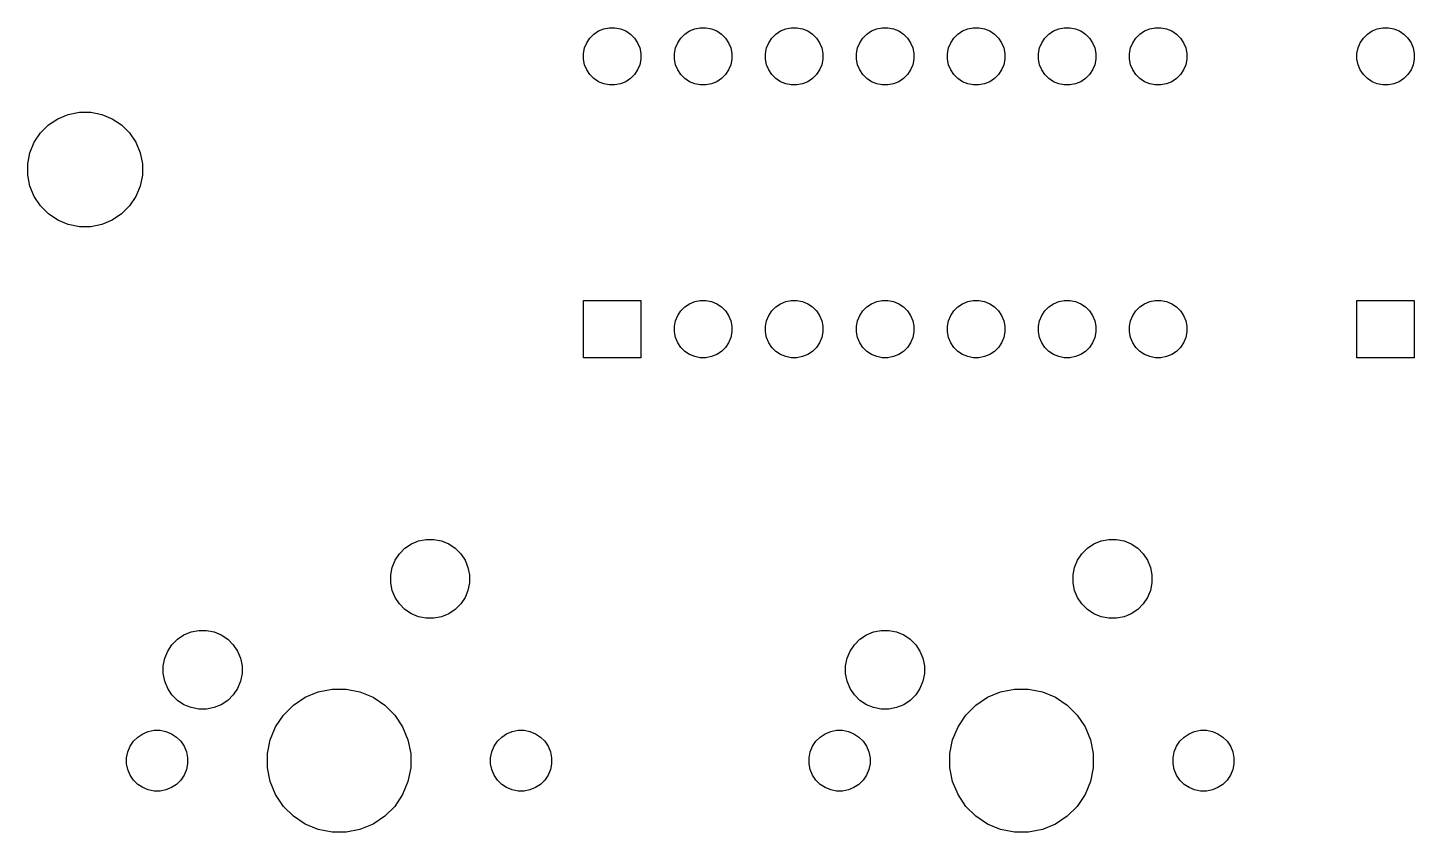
# Model space of a CAD drawing. Extents: x -0.4 to 11, y -4.1 to 0.4.
# Drawn here: x 3.408 to 4.931, y -0.453 to 0.431 of the extents above; entities that cross this region are included whole.
import ezdxf

# ---------------------------------------------------------------- set-up
doc = ezdxf.new("R2010")
doc.units = 0
doc.header["$MEASUREMENT"] = 0
doc.layers.add('BLACK', color=7, linetype='CONTINUOUS')

msp = doc.modelspace()

# ---------------------------------------------------------------- linework, layer by layer
at = {"layer": 'BLACK', "linetype": 'CONTINUOUS'}
for p, q in [((4.02992, 0.424465), (4.03508, 0.427911)), ((4.03508, 0.427911), (4.04081, 0.430286)), ((4.04081, 0.430286), (4.0469, 0.431496)), ((4.0469, 0.431496), (4.0531, 0.431496)), ((4.0531, 0.431496), (4.05919, 0.430286)), ((4.05919, 0.430286), (4.06492, 0.427911)), ((4.06492, 0.427911), (4.07008, 0.424465)), ((4.12992, 0.424465), (4.13508, 0.427911)), ((4.13508, 0.427911), (4.14081, 0.430286)), ((4.14081, 0.430286), (4.1469, 0.431496)), ((4.1469, 0.431496), (4.1531, 0.431496)), ((4.1531, 0.431496), (4.15919, 0.430286)), ((4.15919, 0.430286), (4.16492, 0.427911)), ((4.16492, 0.427911), (4.17008, 0.424465)), ((4.22992, 0.424465), (4.23508, 0.427911)), ((4.23508, 0.427911), (4.24081, 0.430286)), ((4.24081, 0.430286), (4.2469, 0.431496)), ((4.2469, 0.431496), (4.2531, 0.431496)), ((4.2531, 0.431496), (4.25919, 0.430286)), ((4.25919, 0.430286), (4.26492, 0.427911)), ((4.26492, 0.427911), (4.27008, 0.424465)), ((4.32992, 0.424465), (4.33508, 0.427911)), ((4.33508, 0.427911), (4.34081, 0.430286)), ((4.34081, 0.430286), (4.3469, 0.431496)), ((4.3469, 0.431496), (4.3531, 0.431496)), ((4.3531, 0.431496), (4.35919, 0.430286)), ((4.35919, 0.430286), (4.36492, 0.427911)), ((4.36492, 0.427911), (4.37008, 0.424465)), ((4.42992, 0.424465), (4.43508, 0.427911)), ((4.43508, 0.427911), (4.44081, 0.430286)), ((4.44081, 0.430286), (4.4469, 0.431496)), ((4.4469, 0.431496), (4.4531, 0.431496)), ((4.4531, 0.431496), (4.45919, 0.430286)), ((4.45919, 0.430286), (4.46492, 0.427911)), ((4.46492, 0.427911), (4.47008, 0.424465)), ((4.52992, 0.424465), (4.53508, 0.427911)), ((4.53508, 0.427911), (4.54081, 0.430286)), ((4.54081, 0.430286), (4.5469, 0.431496)), ((4.5469, 0.431496), (4.5531, 0.431496)), ((4.5531, 0.431496), (4.55919, 0.430286)), ((4.55919, 0.430286), (4.56492, 0.427911)), ((4.56492, 0.427911), (4.57008, 0.424465)), ((4.62992, 0.424465), (4.63508, 0.427911)), ((4.63508, 0.427911), (4.64081, 0.430286)), ((4.64081, 0.430286), (4.6469, 0.431496)), ((4.6469, 0.431496), (4.6531, 0.431496)), ((4.6531, 0.431496), (4.65919, 0.430286)), ((4.65919, 0.430286), (4.66492, 0.427911)), ((4.66492, 0.427911), (4.67008, 0.424465)), ((4.87992, 0.424465), (4.88508, 0.427911)), ((4.88508, 0.427911), (4.89081, 0.430286)), ((4.89081, 0.430286), (4.8969, 0.431496)), ((4.8969, 0.431496), (4.9031, 0.431496)), ((4.9031, 0.431496), (4.90919, 0.430286)), ((4.90919, 0.430286), (4.91492, 0.427911)), ((4.91492, 0.427911), (4.92008, 0.424465)), ((4.01971, 0.409187), (4.02209, 0.414919)), ((4.02209, 0.414919), (4.02554, 0.420078)), ((4.02554, 0.420078), (4.02992, 0.424465)), ((4.07008, 0.424465), (4.07446, 0.420078)), ((4.07446, 0.420078), (4.07791, 0.414919)), ((4.07791, 0.414919), (4.08029, 0.409187)), ((4.11971, 0.409187), (4.12209, 0.414919)), ((4.12209, 0.414919), (4.12554, 0.420078)), ((4.12554, 0.420078), (4.12992, 0.424465)), ((4.17008, 0.424465), (4.17446, 0.420078)), ((4.17446, 0.420078), (4.17791, 0.414919)), ((4.17791, 0.414919), (4.18029, 0.409187)), ((4.21971, 0.409187), (4.22209, 0.414919)), ((4.22209, 0.414919), (4.22554, 0.420078)), ((4.22554, 0.420078), (4.22992, 0.424465)), ((4.27008, 0.424465), (4.27446, 0.420078)), ((4.27446, 0.420078), (4.27791, 0.414919)), ((4.27791, 0.414919), (4.28029, 0.409187)), ((4.31971, 0.409187), (4.32209, 0.414919)), ((4.32209, 0.414919), (4.32554, 0.420078)), ((4.32554, 0.420078), (4.32992, 0.424465)), ((4.37008, 0.424465), (4.37446, 0.420078)), ((4.37446, 0.420078), (4.37791, 0.414919)), ((4.37791, 0.414919), (4.38029, 0.409187)), ((4.41971, 0.409187), (4.42209, 0.414919)), ((4.42209, 0.414919), (4.42554, 0.420078)), ((4.42554, 0.420078), (4.42992, 0.424465)), ((4.47008, 0.424465), (4.47446, 0.420078)), ((4.47446, 0.420078), (4.47791, 0.414919)), ((4.47791, 0.414919), (4.48029, 0.409187)), ((4.51971, 0.409187), (4.52209, 0.414919)), ((4.52209, 0.414919), (4.52554, 0.420078)), ((4.52554, 0.420078), (4.52992, 0.424465)), ((4.57008, 0.424465), (4.57446, 0.420078)), ((4.57446, 0.420078), (4.57791, 0.414919)), ((4.57791, 0.414919), (4.58029, 0.409187)), ((4.61971, 0.409187), (4.62209, 0.414919)), ((4.62209, 0.414919), (4.62554, 0.420078)), ((4.62554, 0.420078), (4.62992, 0.424465)), ((4.67008, 0.424465), (4.67446, 0.420078)), ((4.67446, 0.420078), (4.67791, 0.414919)), ((4.67791, 0.414919), (4.68029, 0.409187)), ((4.86971, 0.409187), (4.87209, 0.414919)), ((4.87209, 0.414919), (4.87554, 0.420078)), ((4.87554, 0.420078), (4.87992, 0.424465)), ((4.92008, 0.424465), (4.92446, 0.420078)), ((4.92446, 0.420078), (4.92791, 0.414919)), ((4.92791, 0.414919), (4.93029, 0.409187)), ((4.0185, 0.403102), (4.01971, 0.409187)), ((4.0185, 0.396898), (4.0185, 0.403102)), ((4.01971, 0.390813), (4.0185, 0.396898)), ((4.08029, 0.409187), (4.0815, 0.403102)), ((4.0815, 0.396898), (4.08029, 0.390813)), ((4.0815, 0.403102), (4.0815, 0.396898)), ((4.1185, 0.403102), (4.11971, 0.409187)), ((4.1185, 0.396898), (4.1185, 0.403102)), ((4.11971, 0.390813), (4.1185, 0.396898)), ((4.18029, 0.409187), (4.1815, 0.403102)), ((4.1815, 0.396898), (4.18029, 0.390813)), ((4.1815, 0.403102), (4.1815, 0.396898)), ((4.2185, 0.403102), (4.21971, 0.409187)), ((4.2185, 0.396898), (4.2185, 0.403102)), ((4.21971, 0.390813), (4.2185, 0.396898)), ((4.28029, 0.409187), (4.2815, 0.403102)), ((4.2815, 0.396898), (4.28029, 0.390813)), ((4.2815, 0.403102), (4.2815, 0.396898)), ((4.3185, 0.403102), (4.31971, 0.409187)), ((4.3185, 0.396898), (4.3185, 0.403102)), ((4.31971, 0.390813), (4.3185, 0.396898)), ((4.38029, 0.409187), (4.3815, 0.403102)), ((4.3815, 0.396898), (4.38029, 0.390813)), ((4.3815, 0.403102), (4.3815, 0.396898)), ((4.4185, 0.403102), (4.41971, 0.409187)), ((4.4185, 0.396898), (4.4185, 0.403102)), ((4.41971, 0.390813), (4.4185, 0.396898)), ((4.48029, 0.409187), (4.4815, 0.403102)), ((4.4815, 0.396898), (4.48029, 0.390813)), ((4.4815, 0.403102), (4.4815, 0.396898)), ((4.5185, 0.403102), (4.51971, 0.409187)), ((4.5185, 0.396898), (4.5185, 0.403102)), ((4.51971, 0.390813), (4.5185, 0.396898)), ((4.58029, 0.409187), (4.5815, 0.403102)), ((4.5815, 0.396898), (4.58029, 0.390813)), ((4.5815, 0.403102), (4.5815, 0.396898)), ((4.6185, 0.403102), (4.61971, 0.409187)), ((4.6185, 0.396898), (4.6185, 0.403102)), ((4.61971, 0.390813), (4.6185, 0.396898)), ((4.68029, 0.409187), (4.6815, 0.403102)), ((4.6815, 0.396898), (4.68029, 0.390813)), ((4.6815, 0.403102), (4.6815, 0.396898)), ((4.8685, 0.403102), (4.86971, 0.409187)), ((4.8685, 0.396898), (4.8685, 0.403102)), ((4.86971, 0.390813), (4.8685, 0.396898)), ((4.93029, 0.409187), (4.9315, 0.403102)), ((4.9315, 0.396898), (4.93029, 0.390813)), ((4.9315, 0.403102), (4.9315, 0.396898)), ((4.02209, 0.385081), (4.01971, 0.390813)), ((4.02554, 0.379922), (4.02209, 0.385081)), ((4.07791, 0.385081), (4.07446, 0.379922)), ((4.08029, 0.390813), (4.07791, 0.385081)), ((4.12209, 0.385081), (4.11971, 0.390813)), ((4.12554, 0.379922), (4.12209, 0.385081)), ((4.17791, 0.385081), (4.17446, 0.379922)), ((4.18029, 0.390813), (4.17791, 0.385081)), ((4.22209, 0.385081), (4.21971, 0.390813)), ((4.22554, 0.379922), (4.22209, 0.385081)), ((4.27791, 0.385081), (4.27446, 0.379922)), ((4.28029, 0.390813), (4.27791, 0.385081)), ((4.32209, 0.385081), (4.31971, 0.390813)), ((4.32554, 0.379922), (4.32209, 0.385081)), ((4.37791, 0.385081), (4.37446, 0.379922)), ((4.38029, 0.390813), (4.37791, 0.385081)), ((4.42209, 0.385081), (4.41971, 0.390813)), ((4.42554, 0.379922), (4.42209, 0.385081)), ((4.47791, 0.385081), (4.47446, 0.379922)), ((4.48029, 0.390813), (4.47791, 0.385081)), ((4.52209, 0.385081), (4.51971, 0.390813)), ((4.52554, 0.379922), (4.52209, 0.385081)), ((4.57791, 0.385081), (4.57446, 0.379922)), ((4.58029, 0.390813), (4.57791, 0.385081)), ((4.62209, 0.385081), (4.61971, 0.390813)), ((4.62554, 0.379922), (4.62209, 0.385081)), ((4.67791, 0.385081), (4.67446, 0.379922)), ((4.68029, 0.390813), (4.67791, 0.385081)), ((4.87209, 0.385081), (4.86971, 0.390813)), ((4.87554, 0.379922), (4.87209, 0.385081)), ((4.92791, 0.385081), (4.92446, 0.379922)), ((4.93029, 0.390813), (4.92791, 0.385081)), ((4.02992, 0.375535), (4.02554, 0.379922)), ((4.03508, 0.372089), (4.02992, 0.375535)), ((4.04081, 0.369714), (4.03508, 0.372089)), ((4.0469, 0.368504), (4.04081, 0.369714)), ((4.0531, 0.368504), (4.0469, 0.368504)), ((4.05919, 0.369714), (4.0531, 0.368504)), ((4.06492, 0.372089), (4.05919, 0.369714)), ((4.07008, 0.375535), (4.06492, 0.372089)), ((4.07446, 0.379922), (4.07008, 0.375535)), ((4.12992, 0.375535), (4.12554, 0.379922)), ((4.13508, 0.372089), (4.12992, 0.375535)), ((4.14081, 0.369714), (4.13508, 0.372089)), ((4.1469, 0.368504), (4.14081, 0.369714)), ((4.1531, 0.368504), (4.1469, 0.368504)), ((4.15919, 0.369714), (4.1531, 0.368504)), ((4.16492, 0.372089), (4.15919, 0.369714)), ((4.17008, 0.375535), (4.16492, 0.372089)), ((4.17446, 0.379922), (4.17008, 0.375535)), ((4.22992, 0.375535), (4.22554, 0.379922)), ((4.23508, 0.372089), (4.22992, 0.375535)), ((4.24081, 0.369714), (4.23508, 0.372089)), ((4.2469, 0.368504), (4.24081, 0.369714)), ((4.2531, 0.368504), (4.2469, 0.368504)), ((4.25919, 0.369714), (4.2531, 0.368504)), ((4.26492, 0.372089), (4.25919, 0.369714)), ((4.27008, 0.375535), (4.26492, 0.372089)), ((4.27446, 0.379922), (4.27008, 0.375535)), ((4.32992, 0.375535), (4.32554, 0.379922)), ((4.33508, 0.372089), (4.32992, 0.375535)), ((4.34081, 0.369714), (4.33508, 0.372089)), ((4.3469, 0.368504), (4.34081, 0.369714)), ((4.3531, 0.368504), (4.3469, 0.368504)), ((4.35919, 0.369714), (4.3531, 0.368504)), ((4.36492, 0.372089), (4.35919, 0.369714)), ((4.37008, 0.375535), (4.36492, 0.372089)), ((4.37446, 0.379922), (4.37008, 0.375535)), ((4.42992, 0.375535), (4.42554, 0.379922)), ((4.43508, 0.372089), (4.42992, 0.375535)), ((4.44081, 0.369714), (4.43508, 0.372089)), ((4.4469, 0.368504), (4.44081, 0.369714)), ((4.4531, 0.368504), (4.4469, 0.368504)), ((4.45919, 0.369714), (4.4531, 0.368504)), ((4.46492, 0.372089), (4.45919, 0.369714)), ((4.47008, 0.375535), (4.46492, 0.372089)), ((4.47446, 0.379922), (4.47008, 0.375535)), ((4.52992, 0.375535), (4.52554, 0.379922)), ((4.53508, 0.372089), (4.52992, 0.375535)), ((4.54081, 0.369714), (4.53508, 0.372089)), ((4.5469, 0.368504), (4.54081, 0.369714)), ((4.5531, 0.368504), (4.5469, 0.368504)), ((4.55919, 0.369714), (4.5531, 0.368504)), ((4.56492, 0.372089), (4.55919, 0.369714)), ((4.57008, 0.375535), (4.56492, 0.372089)), ((4.57446, 0.379922), (4.57008, 0.375535)), ((4.62992, 0.375535), (4.62554, 0.379922)), ((4.63508, 0.372089), (4.62992, 0.375535)), ((4.64081, 0.369714), (4.63508, 0.372089)), ((4.6469, 0.368504), (4.64081, 0.369714)), ((4.6531, 0.368504), (4.6469, 0.368504)), ((4.65919, 0.369714), (4.6531, 0.368504)), ((4.66492, 0.372089), (4.65919, 0.369714)), ((4.67008, 0.375535), (4.66492, 0.372089)), ((4.67446, 0.379922), (4.67008, 0.375535)), ((4.87992, 0.375535), (4.87554, 0.379922)), ((4.88508, 0.372089), (4.87992, 0.375535)), ((4.89081, 0.369714), (4.88508, 0.372089)), ((4.8969, 0.368504), (4.89081, 0.369714)), ((4.9031, 0.368504), (4.8969, 0.368504)), ((4.90919, 0.369714), (4.9031, 0.368504)), ((4.91492, 0.372089), (4.90919, 0.369714)), ((4.92008, 0.375535), (4.91492, 0.372089)), ((4.92446, 0.379922), (4.92008, 0.375535)), ((3.4409, 0.331413), (3.45236, 0.336162)), ((3.45236, 0.336162), (3.46453, 0.338583)), ((3.46453, 0.338583), (3.47694, 0.338583)), ((3.47694, 0.338583), (3.48911, 0.336162)), ((3.48911, 0.336162), (3.50057, 0.331413)), ((3.42181, 0.315746), (3.43058, 0.32452)), ((3.43058, 0.32452), (3.4409, 0.331413)), ((3.50057, 0.331413), (3.51089, 0.32452)), ((3.51089, 0.32452), (3.51967, 0.315746)), ((3.41016, 0.293965), (3.41491, 0.305429)), ((3.41491, 0.305429), (3.42181, 0.315746)), ((3.51967, 0.315746), (3.52656, 0.305429)), ((3.52656, 0.305429), (3.53131, 0.293965)), ((3.40774, 0.281795), (3.41016, 0.293965)), ((3.53131, 0.293965), (3.53373, 0.281795)), ((3.40774, 0.269386), (3.40774, 0.281795)), ((3.53373, 0.281795), (3.53373, 0.269386)), ((3.41016, 0.257216), (3.40774, 0.269386)), ((3.53373, 0.269386), (3.53131, 0.257216)), ((3.41491, 0.245753), (3.41016, 0.257216)), ((3.42181, 0.235435), (3.41491, 0.245753)), ((3.52656, 0.245753), (3.51967, 0.235435)), ((3.53131, 0.257216), (3.52656, 0.245753)), ((3.43058, 0.226661), (3.42181, 0.235435)), ((3.51967, 0.235435), (3.51089, 0.226661)), ((3.4409, 0.219768), (3.43058, 0.226661)), ((3.45236, 0.215019), (3.4409, 0.219768)), ((3.46453, 0.212598), (3.45236, 0.215019)), ((3.48911, 0.215019), (3.47694, 0.212598)), ((3.50057, 0.219768), (3.48911, 0.215019)), ((3.51089, 0.226661), (3.50057, 0.219768)), ((3.47694, 0.212598), (3.46453, 0.212598)), ((4.0185, 0.068504), (4.0185, 0.131496)), ((4.0185, 0.131496), (4.0815, 0.131496)), ((4.0815, 0.131496), (4.0815, 0.068504)), ((4.12554, 0.120078), (4.12992, 0.124465)), ((4.12992, 0.124465), (4.13508, 0.127911)), ((4.13508, 0.127911), (4.14081, 0.130286)), ((4.14081, 0.130286), (4.1469, 0.131496)), ((4.1469, 0.131496), (4.1531, 0.131496)), ((4.1531, 0.131496), (4.15919, 0.130286)), ((4.15919, 0.130286), (4.16492, 0.127911)), ((4.16492, 0.127911), (4.17008, 0.124465)), ((4.17008, 0.124465), (4.17446, 0.120078)), ((4.22554, 0.120078), (4.22992, 0.124465)), ((4.22992, 0.124465), (4.23508, 0.127911)), ((4.23508, 0.127911), (4.24081, 0.130286)), ((4.24081, 0.130286), (4.2469, 0.131496)), ((4.2469, 0.131496), (4.2531, 0.131496)), ((4.2531, 0.131496), (4.25919, 0.130286)), ((4.25919, 0.130286), (4.26492, 0.127911)), ((4.26492, 0.127911), (4.27008, 0.124465)), ((4.27008, 0.124465), (4.27446, 0.120078)), ((4.32554, 0.120078), (4.32992, 0.124465)), ((4.32992, 0.124465), (4.33508, 0.127911)), ((4.33508, 0.127911), (4.34081, 0.130286)), ((4.34081, 0.130286), (4.3469, 0.131496)), ((4.3469, 0.131496), (4.3531, 0.131496)), ((4.3531, 0.131496), (4.35919, 0.130286)), ((4.35919, 0.130286), (4.36492, 0.127911)), ((4.36492, 0.127911), (4.37008, 0.124465)), ((4.37008, 0.124465), (4.37446, 0.120078)), ((4.42554, 0.120078), (4.42992, 0.124465)), ((4.42992, 0.124465), (4.43508, 0.127911)), ((4.43508, 0.127911), (4.44081, 0.130286)), ((4.44081, 0.130286), (4.4469, 0.131496)), ((4.4469, 0.131496), (4.4531, 0.131496)), ((4.4531, 0.131496), (4.45919, 0.130286)), ((4.45919, 0.130286), (4.46492, 0.127911)), ((4.46492, 0.127911), (4.47008, 0.124465)), ((4.47008, 0.124465), (4.47446, 0.120078)), ((4.52554, 0.120078), (4.52992, 0.124465)), ((4.52992, 0.124465), (4.53508, 0.127911)), ((4.53508, 0.127911), (4.54081, 0.130286)), ((4.54081, 0.130286), (4.5469, 0.131496)), ((4.5469, 0.131496), (4.5531, 0.131496)), ((4.5531, 0.131496), (4.55919, 0.130286)), ((4.55919, 0.130286), (4.56492, 0.127911)), ((4.56492, 0.127911), (4.57008, 0.124465)), ((4.57008, 0.124465), (4.57446, 0.120078)), ((4.62554, 0.120078), (4.62992, 0.124465)), ((4.62992, 0.124465), (4.63508, 0.127911)), ((4.63508, 0.127911), (4.64081, 0.130286)), ((4.64081, 0.130286), (4.6469, 0.131496)), ((4.6469, 0.131496), (4.6531, 0.131496)), ((4.6531, 0.131496), (4.65919, 0.130286)), ((4.65919, 0.130286), (4.66492, 0.127911)), ((4.66492, 0.127911), (4.67008, 0.124465)), ((4.67008, 0.124465), (4.67446, 0.120078)), ((4.8685, 0.068504), (4.8685, 0.131496)), ((4.8685, 0.131496), (4.9315, 0.131496)), ((4.9315, 0.131496), (4.9315, 0.068504)), ((4.1185, 0.103102), (4.11971, 0.109187)), ((4.11971, 0.109187), (4.12209, 0.114919)), ((4.12209, 0.114919), (4.12554, 0.120078)), ((4.17446, 0.120078), (4.17791, 0.114919)), ((4.17791, 0.114919), (4.18029, 0.109187)), ((4.18029, 0.109187), (4.1815, 0.103102)), ((4.2185, 0.103102), (4.21971, 0.109187)), ((4.21971, 0.109187), (4.22209, 0.114919)), ((4.22209, 0.114919), (4.22554, 0.120078)), ((4.27446, 0.120078), (4.27791, 0.114919)), ((4.27791, 0.114919), (4.28029, 0.109187)), ((4.28029, 0.109187), (4.2815, 0.103102)), ((4.3185, 0.103102), (4.31971, 0.109187)), ((4.31971, 0.109187), (4.32209, 0.114919)), ((4.32209, 0.114919), (4.32554, 0.120078)), ((4.37446, 0.120078), (4.37791, 0.114919)), ((4.37791, 0.114919), (4.38029, 0.109187)), ((4.38029, 0.109187), (4.3815, 0.103102)), ((4.4185, 0.103102), (4.41971, 0.109187)), ((4.41971, 0.109187), (4.42209, 0.114919)), ((4.42209, 0.114919), (4.42554, 0.120078)), ((4.47446, 0.120078), (4.47791, 0.114919)), ((4.47791, 0.114919), (4.48029, 0.109187)), ((4.48029, 0.109187), (4.4815, 0.103102)), ((4.5185, 0.103102), (4.51971, 0.109187)), ((4.51971, 0.109187), (4.52209, 0.114919)), ((4.52209, 0.114919), (4.52554, 0.120078)), ((4.57446, 0.120078), (4.57791, 0.114919)), ((4.57791, 0.114919), (4.58029, 0.109187)), ((4.58029, 0.109187), (4.5815, 0.103102)), ((4.6185, 0.103102), (4.61971, 0.109187)), ((4.61971, 0.109187), (4.62209, 0.114919)), ((4.62209, 0.114919), (4.62554, 0.120078)), ((4.67446, 0.120078), (4.67791, 0.114919)), ((4.67791, 0.114919), (4.68029, 0.109187)), ((4.68029, 0.109187), (4.6815, 0.103102)), ((4.1185, 0.096898), (4.1185, 0.103102)), ((4.11971, 0.090813), (4.1185, 0.096898)), ((4.1815, 0.096898), (4.18029, 0.090813)), ((4.1815, 0.103102), (4.1815, 0.096898)), ((4.2185, 0.096898), (4.2185, 0.103102)), ((4.21971, 0.090813), (4.2185, 0.096898)), ((4.2815, 0.096898), (4.28029, 0.090813)), ((4.2815, 0.103102), (4.2815, 0.096898)), ((4.3185, 0.096898), (4.3185, 0.103102)), ((4.31971, 0.090813), (4.3185, 0.096898)), ((4.3815, 0.096898), (4.38029, 0.090813)), ((4.3815, 0.103102), (4.3815, 0.096898)), ((4.4185, 0.096898), (4.4185, 0.103102)), ((4.41971, 0.090813), (4.4185, 0.096898)), ((4.4815, 0.096898), (4.48029, 0.090813)), ((4.4815, 0.103102), (4.4815, 0.096898)), ((4.5185, 0.096898), (4.5185, 0.103102)), ((4.51971, 0.090813), (4.5185, 0.096898)), ((4.5815, 0.096898), (4.58029, 0.090813)), ((4.5815, 0.103102), (4.5815, 0.096898)), ((4.6185, 0.096898), (4.6185, 0.103102)), ((4.61971, 0.090813), (4.6185, 0.096898)), ((4.6815, 0.096898), (4.68029, 0.090813)), ((4.6815, 0.103102), (4.6815, 0.096898)), ((4.12209, 0.085081), (4.11971, 0.090813)), ((4.12554, 0.079922), (4.12209, 0.085081)), ((4.12992, 0.075535), (4.12554, 0.079922)), ((4.17446, 0.079922), (4.17008, 0.075535)), ((4.17791, 0.085081), (4.17446, 0.079922)), ((4.18029, 0.090813), (4.17791, 0.085081)), ((4.22209, 0.085081), (4.21971, 0.090813)), ((4.22554, 0.079922), (4.22209, 0.085081)), ((4.22992, 0.075535), (4.22554, 0.079922)), ((4.27446, 0.079922), (4.27008, 0.075535)), ((4.27791, 0.085081), (4.27446, 0.079922)), ((4.28029, 0.090813), (4.27791, 0.085081)), ((4.32209, 0.085081), (4.31971, 0.090813)), ((4.32554, 0.079922), (4.32209, 0.085081)), ((4.32992, 0.075535), (4.32554, 0.079922)), ((4.37446, 0.079922), (4.37008, 0.075535)), ((4.37791, 0.085081), (4.37446, 0.079922)), ((4.38029, 0.090813), (4.37791, 0.085081)), ((4.42209, 0.085081), (4.41971, 0.090813)), ((4.42554, 0.079922), (4.42209, 0.085081)), ((4.42992, 0.075535), (4.42554, 0.079922)), ((4.47446, 0.079922), (4.47008, 0.075535)), ((4.47791, 0.085081), (4.47446, 0.079922)), ((4.48029, 0.090813), (4.47791, 0.085081)), ((4.52209, 0.085081), (4.51971, 0.090813)), ((4.52554, 0.079922), (4.52209, 0.085081)), ((4.52992, 0.075535), (4.52554, 0.079922)), ((4.57446, 0.079922), (4.57008, 0.075535)), ((4.57791, 0.085081), (4.57446, 0.079922)), ((4.58029, 0.090813), (4.57791, 0.085081)), ((4.62209, 0.085081), (4.61971, 0.090813)), ((4.62554, 0.079922), (4.62209, 0.085081)), ((4.62992, 0.075535), (4.62554, 0.079922)), ((4.67446, 0.079922), (4.67008, 0.075535)), ((4.67791, 0.085081), (4.67446, 0.079922)), ((4.68029, 0.090813), (4.67791, 0.085081)), ((4.0815, 0.068504), (4.0185, 0.068504)), ((4.13508, 0.072088), (4.12992, 0.075535)), ((4.14081, 0.069714), (4.13508, 0.072088)), ((4.1469, 0.068504), (4.14081, 0.069714)), ((4.1531, 0.068504), (4.1469, 0.068504)), ((4.15919, 0.069714), (4.1531, 0.068504)), ((4.16492, 0.072088), (4.15919, 0.069714)), ((4.17008, 0.075535), (4.16492, 0.072088)), ((4.23508, 0.072088), (4.22992, 0.075535)), ((4.24081, 0.069714), (4.23508, 0.072088)), ((4.2469, 0.068504), (4.24081, 0.069714)), ((4.2531, 0.068504), (4.2469, 0.068504)), ((4.25919, 0.069714), (4.2531, 0.068504)), ((4.26492, 0.072088), (4.25919, 0.069714)), ((4.27008, 0.075535), (4.26492, 0.072088)), ((4.33508, 0.072088), (4.32992, 0.075535)), ((4.34081, 0.069714), (4.33508, 0.072088)), ((4.3469, 0.068504), (4.34081, 0.069714)), ((4.3531, 0.068504), (4.3469, 0.068504)), ((4.35919, 0.069714), (4.3531, 0.068504)), ((4.36492, 0.072088), (4.35919, 0.069714)), ((4.37008, 0.075535), (4.36492, 0.072088)), ((4.43508, 0.072088), (4.42992, 0.075535)), ((4.44081, 0.069714), (4.43508, 0.072088)), ((4.4469, 0.068504), (4.44081, 0.069714)), ((4.4531, 0.068504), (4.4469, 0.068504)), ((4.45919, 0.069714), (4.4531, 0.068504)), ((4.46492, 0.072088), (4.45919, 0.069714)), ((4.47008, 0.075535), (4.46492, 0.072088)), ((4.53508, 0.072088), (4.52992, 0.075535)), ((4.54081, 0.069714), (4.53508, 0.072088)), ((4.5469, 0.068504), (4.54081, 0.069714)), ((4.5531, 0.068504), (4.5469, 0.068504)), ((4.55919, 0.069714), (4.5531, 0.068504)), ((4.56492, 0.072088), (4.55919, 0.069714)), ((4.57008, 0.075535), (4.56492, 0.072088)), ((4.63508, 0.072088), (4.62992, 0.075535)), ((4.64081, 0.069714), (4.63508, 0.072088)), ((4.6469, 0.068504), (4.64081, 0.069714)), ((4.6531, 0.068504), (4.6469, 0.068504)), ((4.65919, 0.069714), (4.6531, 0.068504)), ((4.66492, 0.072088), (4.65919, 0.069714)), ((4.67008, 0.075535), (4.66492, 0.072088)), ((4.9315, 0.068504), (4.8685, 0.068504)), ((3.82231, -0.141046), (3.82941, -0.136307)), ((3.82941, -0.136307), (3.83729, -0.133042)), ((3.83729, -0.133042), (3.84566, -0.131378)), ((3.84566, -0.131378), (3.85419, -0.131378)), ((3.85419, -0.131378), (3.86255, -0.133042)), ((3.86255, -0.133042), (3.87043, -0.136307)), ((3.87043, -0.136307), (3.87753, -0.141046)), ((4.57231, -0.141046), (4.57941, -0.136307)), ((4.57941, -0.136307), (4.58729, -0.133042)), ((4.58729, -0.133042), (4.59566, -0.131378)), ((4.59566, -0.131378), (4.60419, -0.131378)), ((4.60419, -0.131378), (4.61255, -0.133042)), ((4.61255, -0.133042), (4.62043, -0.136307)), ((4.62043, -0.136307), (4.62753, -0.141046)), ((3.81154, -0.154171), (3.81628, -0.147078)), ((3.81628, -0.147078), (3.82231, -0.141046)), ((3.87753, -0.141046), (3.88356, -0.147078)), ((3.88356, -0.147078), (3.8883, -0.154171)), ((4.56154, -0.154171), (4.56628, -0.147078)), ((4.56628, -0.147078), (4.57231, -0.141046)), ((4.62753, -0.141046), (4.63356, -0.147078)), ((4.63356, -0.147078), (4.6383, -0.154171)), ((3.80661, -0.17042), (3.80828, -0.162053)), ((3.80828, -0.162053), (3.81154, -0.154171)), ((3.8883, -0.154171), (3.89156, -0.162053)), ((3.89156, -0.162053), (3.89323, -0.17042)), ((4.55661, -0.17042), (4.55828, -0.162053)), ((4.55828, -0.162053), (4.56154, -0.154171)), ((4.6383, -0.154171), (4.64156, -0.162053)), ((4.64156, -0.162053), (4.64323, -0.17042)), ((3.80661, -0.17895), (3.80661, -0.17042)), ((3.80828, -0.187317), (3.80661, -0.17895)), ((3.89323, -0.17895), (3.89156, -0.187317)), ((3.89323, -0.17042), (3.89323, -0.17895)), ((4.55661, -0.17895), (4.55661, -0.17042)), ((4.55828, -0.187317), (4.55661, -0.17895)), ((4.64323, -0.17895), (4.64156, -0.187317)), ((4.64323, -0.17042), (4.64323, -0.17895)), ((3.81154, -0.195199), (3.80828, -0.187317)), ((3.81628, -0.202292), (3.81154, -0.195199)), ((3.8883, -0.195199), (3.88356, -0.202292)), ((3.89156, -0.187317), (3.8883, -0.195199)), ((4.56154, -0.195199), (4.55828, -0.187317)), ((4.56628, -0.202292), (4.56154, -0.195199)), ((4.6383, -0.195199), (4.63356, -0.202292)), ((4.64156, -0.187317), (4.6383, -0.195199)), ((3.82231, -0.208324), (3.81628, -0.202292)), ((3.82941, -0.213063), (3.82231, -0.208324)), ((3.83729, -0.216328), (3.82941, -0.213063)), ((3.87043, -0.213063), (3.86255, -0.216328)), ((3.87753, -0.208324), (3.87043, -0.213063)), ((3.88356, -0.202292), (3.87753, -0.208324)), ((4.57231, -0.208324), (4.56628, -0.202292)), ((4.57941, -0.213063), (4.57231, -0.208324)), ((4.58729, -0.216328), (4.57941, -0.213063)), ((4.62043, -0.213063), (4.61255, -0.216328)), ((4.62753, -0.208324), (4.62043, -0.213063)), ((4.63356, -0.202292), (4.62753, -0.208324)), ((3.84566, -0.217992), (3.83729, -0.216328)), ((3.85419, -0.217992), (3.84566, -0.217992)), ((3.86255, -0.216328), (3.85419, -0.217992)), ((4.59566, -0.217992), (4.58729, -0.216328)), ((4.60419, -0.217992), (4.59566, -0.217992)), ((4.61255, -0.216328), (4.60419, -0.217992)), ((3.56628, -0.247078), (3.57231, -0.241046)), ((3.57231, -0.241046), (3.57941, -0.236307)), ((3.57941, -0.236307), (3.58729, -0.233042)), ((3.58729, -0.233042), (3.59566, -0.231378)), ((3.59566, -0.231378), (3.60419, -0.231378)), ((3.60419, -0.231378), (3.61255, -0.233042)), ((3.61255, -0.233042), (3.62043, -0.236307)), ((3.62043, -0.236307), (3.62753, -0.241046)), ((3.62753, -0.241046), (3.63356, -0.247078)), ((4.31628, -0.247078), (4.32231, -0.241046)), ((4.32231, -0.241046), (4.32941, -0.236307)), ((4.32941, -0.236307), (4.33729, -0.233042)), ((4.33729, -0.233042), (4.34566, -0.231378)), ((4.34566, -0.231378), (4.35419, -0.231378)), ((4.35419, -0.231378), (4.36255, -0.233042)), ((4.36255, -0.233042), (4.37043, -0.236307)), ((4.37043, -0.236307), (4.37753, -0.241046)), ((4.37753, -0.241046), (4.38356, -0.247078)), ((3.55828, -0.262053), (3.56154, -0.254171)), ((3.56154, -0.254171), (3.56628, -0.247078)), ((3.63356, -0.247078), (3.6383, -0.254171)), ((3.6383, -0.254171), (3.64156, -0.262053)), ((4.30828, -0.262053), (4.31154, -0.254171)), ((4.31154, -0.254171), (4.31628, -0.247078)), ((4.38356, -0.247078), (4.3883, -0.254171)), ((4.3883, -0.254171), (4.39156, -0.262053)), ((3.55661, -0.27042), (3.55828, -0.262053)), ((3.55661, -0.27895), (3.55661, -0.27042)), ((3.64156, -0.262053), (3.64323, -0.27042)), ((3.64323, -0.27042), (3.64323, -0.27895)), ((4.30661, -0.27042), (4.30828, -0.262053)), ((4.30661, -0.27895), (4.30661, -0.27042)), ((4.39156, -0.262053), (4.39323, -0.27042)), ((4.39323, -0.27042), (4.39323, -0.27895)), ((3.55828, -0.287317), (3.55661, -0.27895)), ((3.56154, -0.295199), (3.55828, -0.287317)), ((3.64156, -0.287317), (3.6383, -0.295199)), ((3.64323, -0.27895), (3.64156, -0.287317)), ((4.30828, -0.287317), (4.30661, -0.27895)), ((4.31154, -0.295199), (4.30828, -0.287317)), ((4.39156, -0.287317), (4.3883, -0.295199)), ((4.39323, -0.27895), (4.39156, -0.287317)), ((3.56628, -0.302292), (3.56154, -0.295199)), ((3.57231, -0.308324), (3.56628, -0.302292)), ((3.63356, -0.302292), (3.62753, -0.308324)), ((3.6383, -0.295199), (3.63356, -0.302292)), ((3.71262, -0.304906), (3.72695, -0.298971)), ((3.72695, -0.298971), (3.74217, -0.295945)), ((3.74217, -0.295945), (3.75768, -0.295945)), ((3.75768, -0.295945), (3.77289, -0.298971)), ((3.77289, -0.298971), (3.78722, -0.304906)), ((4.31628, -0.302292), (4.31154, -0.295199)), ((4.32231, -0.308324), (4.31628, -0.302292)), ((4.38356, -0.302292), (4.37753, -0.308324)), ((4.3883, -0.295199), (4.38356, -0.302292)), ((4.46262, -0.304906), (4.47695, -0.298971)), ((4.47695, -0.298971), (4.49217, -0.295945)), ((4.49217, -0.295945), (4.50768, -0.295945)), ((4.50768, -0.295945), (4.52289, -0.298971)), ((4.52289, -0.298971), (4.53722, -0.304906)), ((3.57941, -0.313063), (3.57231, -0.308324)), ((3.58729, -0.316328), (3.57941, -0.313063)), ((3.59566, -0.317992), (3.58729, -0.316328)), ((3.60419, -0.317992), (3.59566, -0.317992)), ((3.61255, -0.316328), (3.60419, -0.317992)), ((3.62043, -0.313063), (3.61255, -0.316328)), ((3.62753, -0.308324), (3.62043, -0.313063)), ((3.68876, -0.324491), (3.69973, -0.313524)), ((3.69973, -0.313524), (3.71262, -0.304906)), ((3.78722, -0.304906), (3.80012, -0.313524)), ((3.80012, -0.313524), (3.81108, -0.324491)), ((4.32941, -0.313063), (4.32231, -0.308324)), ((4.33729, -0.316328), (4.32941, -0.313063)), ((4.34566, -0.317992), (4.33729, -0.316328)), ((4.35419, -0.317992), (4.34566, -0.317992)), ((4.36255, -0.316328), (4.35419, -0.317992)), ((4.37043, -0.313063), (4.36255, -0.316328)), ((4.37753, -0.308324), (4.37043, -0.313063)), ((4.43876, -0.324491), (4.44973, -0.313524)), ((4.44973, -0.313524), (4.46262, -0.304906)), ((4.53722, -0.304906), (4.55012, -0.313524)), ((4.55012, -0.313524), (4.56108, -0.324491)), ((3.68014, -0.337388), (3.68876, -0.324491)), ((3.81108, -0.324491), (3.8197, -0.337388)), ((4.43014, -0.337388), (4.43876, -0.324491)), ((4.56108, -0.324491), (4.5697, -0.337388)), ((3.52393, -0.353353), (3.52859, -0.348691)), ((3.52859, -0.348691), (3.53407, -0.345029)), ((3.53407, -0.345029), (3.54016, -0.342506)), ((3.54016, -0.342506), (3.54663, -0.34122)), ((3.54663, -0.34122), (3.55322, -0.34122)), ((3.55322, -0.34122), (3.55968, -0.342506)), ((3.55968, -0.342506), (3.56577, -0.345029)), ((3.56577, -0.345029), (3.57125, -0.348691)), ((3.57125, -0.348691), (3.57591, -0.353353)), ((3.67421, -0.351717), (3.68014, -0.337388)), ((3.8197, -0.337388), (3.82564, -0.351717)), ((3.92393, -0.353353), (3.92859, -0.348691)), ((3.92859, -0.348691), (3.93407, -0.345029)), ((3.93407, -0.345029), (3.94016, -0.342506)), ((3.94016, -0.342506), (3.94663, -0.34122)), ((3.94663, -0.34122), (3.95322, -0.34122)), ((3.95322, -0.34122), (3.95968, -0.342506)), ((3.95968, -0.342506), (3.96577, -0.345029)), ((3.96577, -0.345029), (3.97125, -0.348691)), ((3.97125, -0.348691), (3.97591, -0.353353)), ((4.27393, -0.353353), (4.27859, -0.348691)), ((4.27859, -0.348691), (4.28407, -0.345029)), ((4.28407, -0.345029), (4.29016, -0.342506)), ((4.29016, -0.342506), (4.29663, -0.34122)), ((4.29663, -0.34122), (4.30322, -0.34122)), ((4.30322, -0.34122), (4.30968, -0.342506)), ((4.30968, -0.342506), (4.31577, -0.345029)), ((4.31577, -0.345029), (4.32125, -0.348691)), ((4.32125, -0.348691), (4.32591, -0.353353)), ((4.42421, -0.351717), (4.43014, -0.337388)), ((4.5697, -0.337388), (4.57564, -0.351717)), ((4.67393, -0.353353), (4.67859, -0.348691)), ((4.67859, -0.348691), (4.68407, -0.345029)), ((4.68407, -0.345029), (4.69016, -0.342506)), ((4.69016, -0.342506), (4.69663, -0.34122)), ((4.69663, -0.34122), (4.70322, -0.34122)), ((4.70322, -0.34122), (4.70968, -0.342506)), ((4.70968, -0.342506), (4.71577, -0.345029)), ((4.71577, -0.345029), (4.72125, -0.348691)), ((4.72125, -0.348691), (4.72591, -0.353353)), ((3.51646, -0.371389), (3.51774, -0.364924)), ((3.51774, -0.364924), (3.52027, -0.358834)), ((3.52027, -0.358834), (3.52393, -0.353353)), ((3.57591, -0.353353), (3.57958, -0.358834)), ((3.57958, -0.358834), (3.5821, -0.364924)), ((3.5821, -0.364924), (3.58339, -0.371389)), ((3.67118, -0.36693), (3.67421, -0.351717)), ((3.82564, -0.351717), (3.82866, -0.36693)), ((3.91646, -0.371389), (3.91774, -0.364924)), ((3.91774, -0.364924), (3.92027, -0.358834)), ((3.92027, -0.358834), (3.92393, -0.353353)), ((3.97591, -0.353353), (3.97958, -0.358834)), ((3.97958, -0.358834), (3.9821, -0.364924)), ((3.9821, -0.364924), (3.98339, -0.371389)), ((4.26646, -0.371389), (4.26774, -0.364924)), ((4.26774, -0.364924), (4.27027, -0.358834)), ((4.27027, -0.358834), (4.27393, -0.353353)), ((4.32591, -0.353353), (4.32958, -0.358834)), ((4.32958, -0.358834), (4.3321, -0.364924)), ((4.3321, -0.364924), (4.33339, -0.371389)), ((4.42118, -0.36693), (4.42421, -0.351717)), ((4.57564, -0.351717), (4.57866, -0.36693)), ((4.66646, -0.371389), (4.66774, -0.364924)), ((4.66774, -0.364924), (4.67027, -0.358834)), ((4.67027, -0.358834), (4.67393, -0.353353)), ((4.72591, -0.353353), (4.72958, -0.358834)), ((4.72958, -0.358834), (4.7321, -0.364924)), ((4.7321, -0.364924), (4.73339, -0.371389)), ((3.51646, -0.377981), (3.51646, -0.371389)), ((3.51774, -0.384446), (3.51646, -0.377981)), ((3.58339, -0.377981), (3.5821, -0.384446)), ((3.58339, -0.371389), (3.58339, -0.377981)), ((3.67118, -0.38244), (3.67118, -0.36693)), ((3.82866, -0.36693), (3.82866, -0.38244)), ((3.91646, -0.377981), (3.91646, -0.371389)), ((3.91774, -0.384446), (3.91646, -0.377981)), ((3.98339, -0.377981), (3.9821, -0.384446)), ((3.98339, -0.371389), (3.98339, -0.377981)), ((4.26646, -0.377981), (4.26646, -0.371389)), ((4.26774, -0.384446), (4.26646, -0.377981)), ((4.33339, -0.377981), (4.3321, -0.384446)), ((4.33339, -0.371389), (4.33339, -0.377981)), ((4.42118, -0.38244), (4.42118, -0.36693)), ((4.57866, -0.36693), (4.57866, -0.38244)), ((4.66646, -0.377981), (4.66646, -0.371389)), ((4.66774, -0.384446), (4.66646, -0.377981)), ((4.73339, -0.377981), (4.7321, -0.384446)), ((4.73339, -0.371389), (4.73339, -0.377981)), ((3.52027, -0.390536), (3.51774, -0.384446)), ((3.52393, -0.396017), (3.52027, -0.390536)), ((3.52859, -0.400679), (3.52393, -0.396017)), ((3.57591, -0.396017), (3.57125, -0.400679)), ((3.57958, -0.390536), (3.57591, -0.396017)), ((3.5821, -0.384446), (3.57958, -0.390536)), ((3.67421, -0.397653), (3.67118, -0.38244)), ((3.82866, -0.38244), (3.82564, -0.397653)), ((3.92027, -0.390536), (3.91774, -0.384446)), ((3.92393, -0.396017), (3.92027, -0.390536)), ((3.92859, -0.400679), (3.92393, -0.396017)), ((3.97591, -0.396017), (3.97125, -0.400679)), ((3.97958, -0.390536), (3.97591, -0.396017)), ((3.9821, -0.384446), (3.97958, -0.390536)), ((4.27027, -0.390536), (4.26774, -0.384446)), ((4.27393, -0.396017), (4.27027, -0.390536)), ((4.27859, -0.400679), (4.27393, -0.396017)), ((4.32591, -0.396017), (4.32125, -0.400679)), ((4.32958, -0.390536), (4.32591, -0.396017)), ((4.3321, -0.384446), (4.32958, -0.390536)), ((4.42421, -0.397653), (4.42118, -0.38244)), ((4.57866, -0.38244), (4.57564, -0.397653)), ((4.67027, -0.390536), (4.66774, -0.384446)), ((4.67393, -0.396017), (4.67027, -0.390536)), ((4.67859, -0.400679), (4.67393, -0.396017)), ((4.72591, -0.396017), (4.72125, -0.400679)), ((4.72958, -0.390536), (4.72591, -0.396017)), ((4.7321, -0.384446), (4.72958, -0.390536)), ((3.53407, -0.404341), (3.52859, -0.400679)), ((3.54016, -0.406864), (3.53407, -0.404341)), ((3.54663, -0.40815), (3.54016, -0.406864)), ((3.55322, -0.40815), (3.54663, -0.40815)), ((3.55968, -0.406864), (3.55322, -0.40815)), ((3.56577, -0.404341), (3.55968, -0.406864)), ((3.57125, -0.400679), (3.56577, -0.404341)), ((3.68014, -0.411982), (3.67421, -0.397653)), ((3.82564, -0.397653), (3.8197, -0.411982)), ((3.93407, -0.404341), (3.92859, -0.400679)), ((3.94016, -0.406864), (3.93407, -0.404341)), ((3.94663, -0.40815), (3.94016, -0.406864)), ((3.95322, -0.40815), (3.94663, -0.40815)), ((3.95968, -0.406864), (3.95322, -0.40815)), ((3.96577, -0.404341), (3.95968, -0.406864)), ((3.97125, -0.400679), (3.96577, -0.404341)), ((4.28407, -0.404341), (4.27859, -0.400679)), ((4.29016, -0.406864), (4.28407, -0.404341)), ((4.29663, -0.40815), (4.29016, -0.406864)), ((4.30322, -0.40815), (4.29663, -0.40815)), ((4.30968, -0.406864), (4.30322, -0.40815)), ((4.31577, -0.404341), (4.30968, -0.406864)), ((4.32125, -0.400679), (4.31577, -0.404341)), ((4.43014, -0.411982), (4.42421, -0.397653)), ((4.57564, -0.397653), (4.5697, -0.411982)), ((4.68407, -0.404341), (4.67859, -0.400679)), ((4.69016, -0.406864), (4.68407, -0.404341)), ((4.69663, -0.40815), (4.69016, -0.406864)), ((4.70322, -0.40815), (4.69663, -0.40815)), ((4.70968, -0.406864), (4.70322, -0.40815)), ((4.71577, -0.404341), (4.70968, -0.406864)), ((4.72125, -0.400679), (4.71577, -0.404341)), ((3.68876, -0.424879), (3.68014, -0.411982)), ((3.69973, -0.435846), (3.68876, -0.424879)), ((3.81108, -0.424879), (3.80012, -0.435846)), ((3.8197, -0.411982), (3.81108, -0.424879)), ((4.43876, -0.424879), (4.43014, -0.411982)), ((4.44973, -0.435846), (4.43876, -0.424879)), ((4.56108, -0.424879), (4.55012, -0.435846)), ((4.5697, -0.411982), (4.56108, -0.424879)), ((3.71262, -0.444464), (3.69973, -0.435846)), ((3.80012, -0.435846), (3.78722, -0.444464)), ((4.46262, -0.444464), (4.44973, -0.435846)), ((4.55012, -0.435846), (4.53722, -0.444464)), ((3.72695, -0.450399), (3.71262, -0.444464)), ((3.74217, -0.453425), (3.72695, -0.450399)), ((3.75768, -0.453425), (3.74217, -0.453425)), ((3.77289, -0.450399), (3.75768, -0.453425)), ((3.78722, -0.444464), (3.77289, -0.450399)), ((4.47695, -0.450399), (4.46262, -0.444464)), ((4.49217, -0.453425), (4.47695, -0.450399)), ((4.50768, -0.453425), (4.49217, -0.453425)), ((4.52289, -0.450399), (4.50768, -0.453425)), ((4.53722, -0.444464), (4.52289, -0.450399))]:
    msp.add_line(p, q, dxfattribs=at)

doc.saveas('drawing.dxf')
